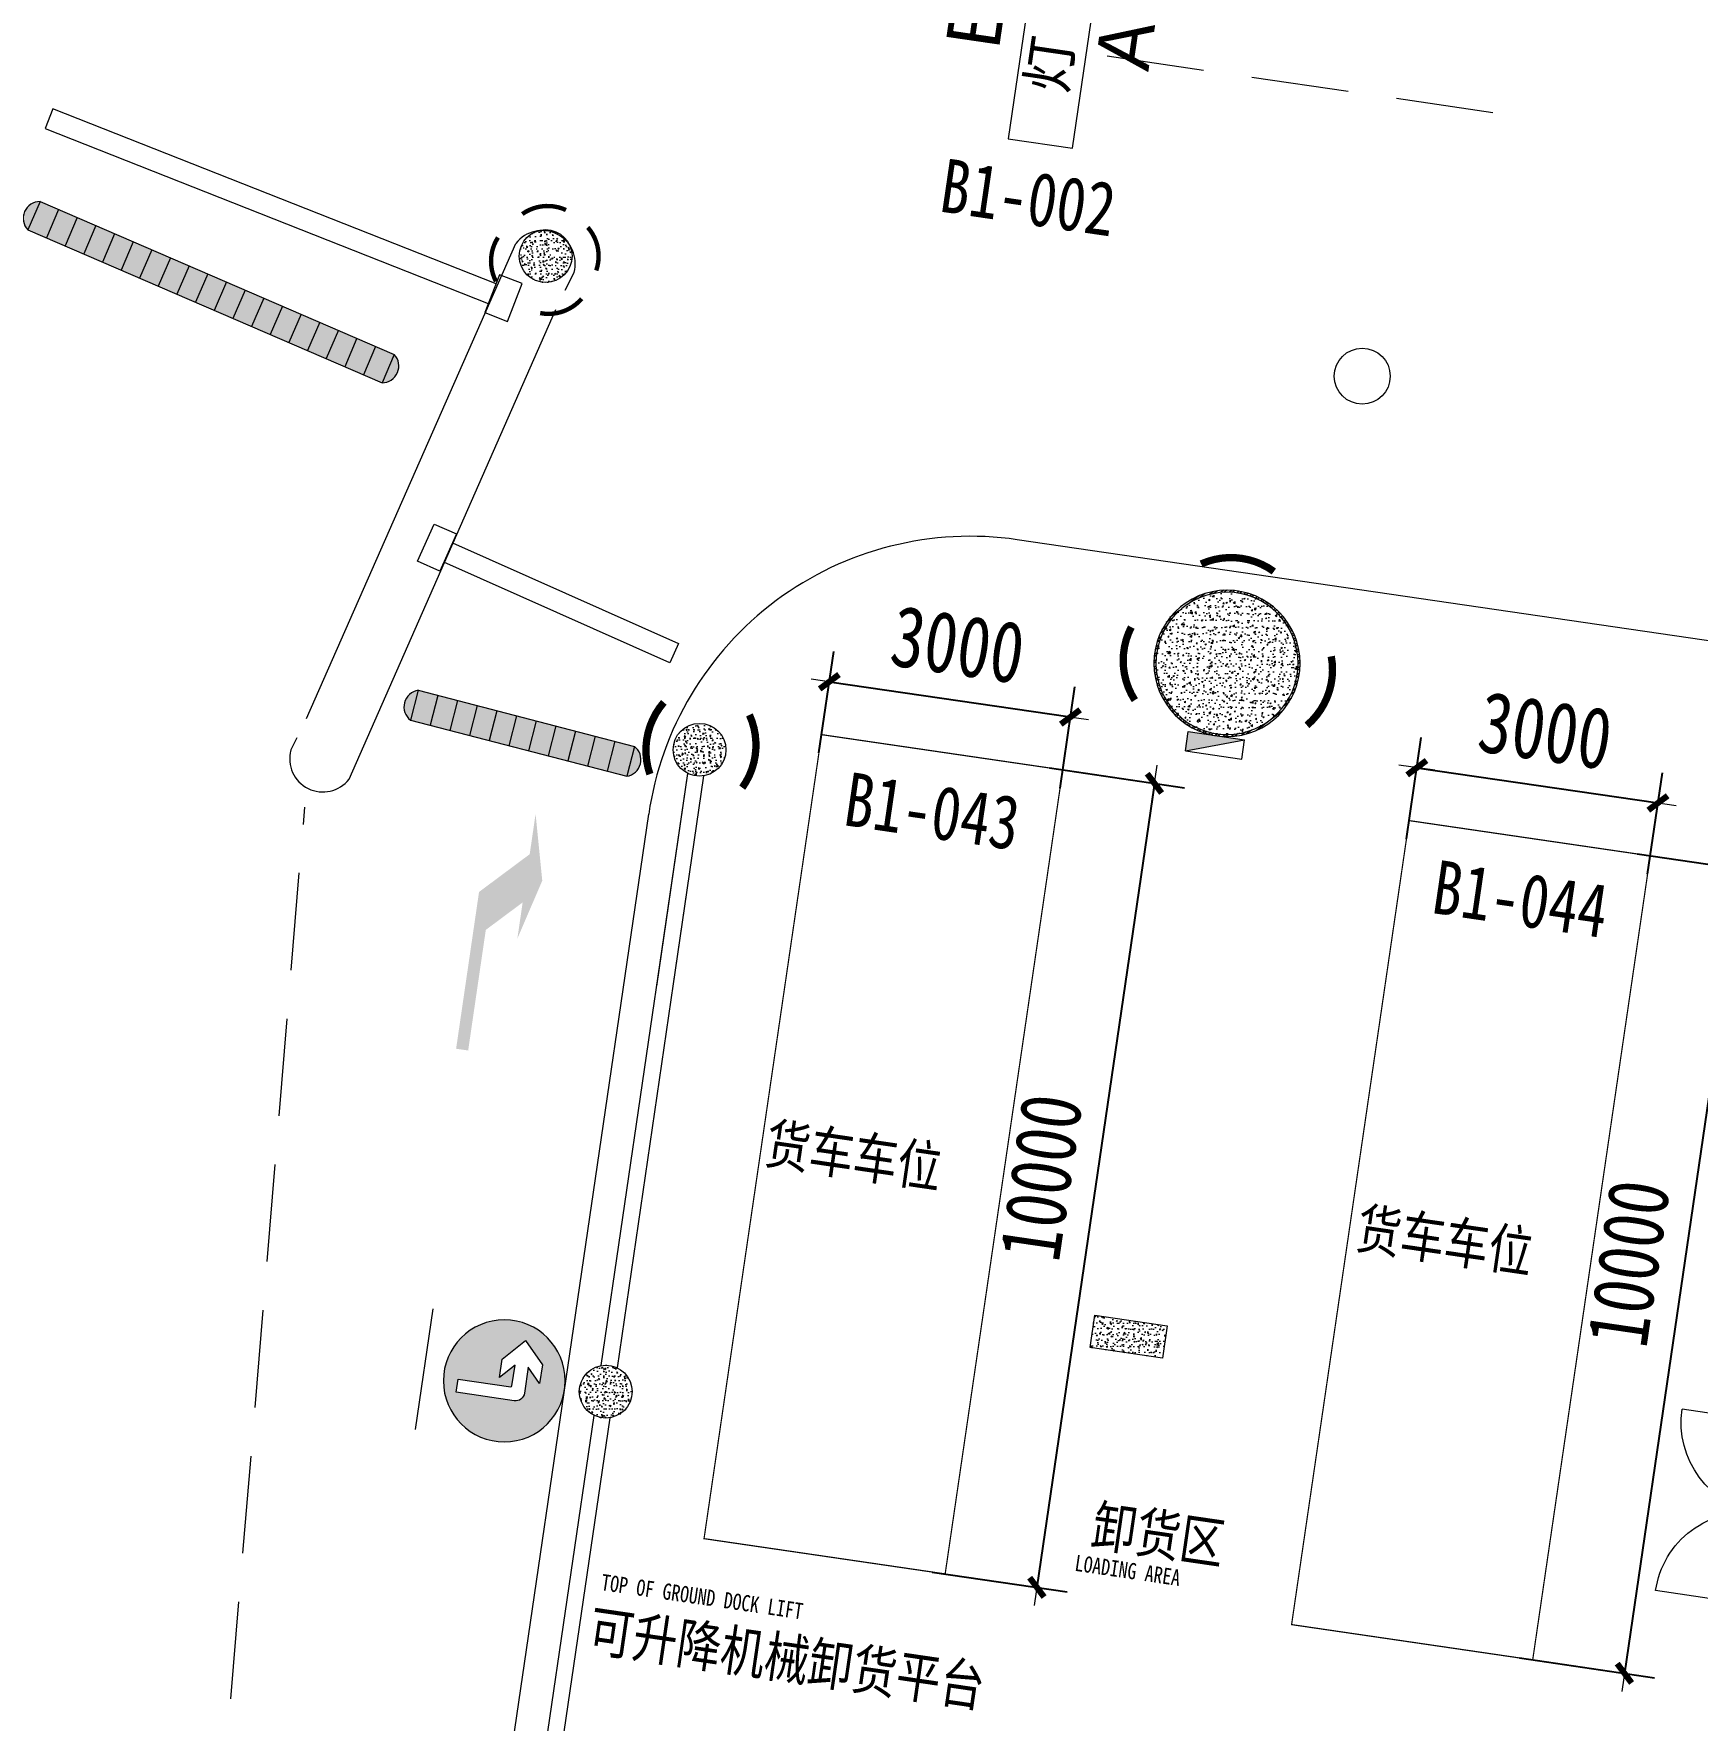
# Model space of a CAD drawing. Header units: inches. Extents: x -414268 to 632271, y -366004 to 318730.
# Drawn here: x 506742 to 527222, y 107159 to 127915 of the extents above; entities that cross this region are included whole.
import ezdxf
from ezdxf.enums import TextEntityAlignment as Align

# ---------------------------------------------------------------- set-up
doc = ezdxf.new("R2010")
doc.units = ezdxf.units.IN
doc.header["$LTSCALE"] = 1200
doc.header["$MEASUREMENT"] = 0
doc.linetypes.add('DASHEDX2', pattern=[1.5, 1, -0.5])
doc.layers.get('0').update_dxf_attribs({"linetype": 'CONTINUOUS', "lineweight": 0})
doc.layers.get('DEFPOINTS').update_dxf_attribs({"linetype": 'CONTINUOUS', "lineweight": 0})
for name, color, linetype, lineweight in [('0--2012.9.12增加', 11, 'CONTINUOUS', 0), ('0--PAI--', 7, 'CONTINUOUS', 0), ('0--PAI--BLACK', 7, 'CONTINUOUS', 0), ('0--PAI--BLUE', 5, 'CONTINUOUS', 0), ('0--PAI--HUANG', 40, 'CONTINUOUS', 0), ('0--尺寸', 3, 'CONTINUOUS', 0), ('0--弧型立面标', 7, 'CONTINUOUS', 0), ('0--灯箱编号', 3, 'CONTINUOUS', 0), ('0--路缘线', 1, 'CONTINUOUS', 0), ('0--转弯箭头', 7, 'CONTINUOUS', 0), ('0－－车位', 4, 'CONTINUOUS', 0), ('0－－车位号码', 7, 'CONTINUOUS', 0), ('7', 7, 'CONTINUOUS', 0), ('COL-GRID-UG-2$0$A-ANNO-DIM', 7, 'CONTINUOUS', 0), ('COL-GRID-UG-2$0$A-CORE-PAR', 7, 'CONTINUOUS', 0), ('COL-GRID-UG-2$0$A-MTRL-HTC', 7, 'CONTINUOUS', 0), ('COL-GRID-UG-2$0$STR-COMP-0', 7, 'CONTINUOUS', 0), ('COL-GRID-UG-2$0$STR-COMP-4', 7, 'CONTINUOUS', 0), ('EN-TEXT', 7, 'CONTINUOUS', 0), ('HY消火栓', 7, 'CONTINUOUS', 0), ('PUB_TEXT', 7, 'CONTINUOUS', 0), ('WALL', 7, 'CONTINUOUS', 0), ('WINDOW', 7, 'CONTINUOUS', 0), ('WINDOW_TEXT', 7, 'CONTINUOUS', 0)]:
    doc.layers.add(name, color=color, linetype=linetype, lineweight=lineweight)
doc.styles.add('-宋体', font='simsun.ttc', dxfattribs={"width": 0.8})
doc.styles.add('-黑体', font='simhei.ttf', dxfattribs={"width": 0.8})
doc.styles.add('COL-GRID-UG-1_8A_200701112', font='romans.shx', dxfattribs={"width": 0.85})
doc.styles.add('SIMPLEX', font='SIMPLEX.SHX')
doc.styles.add('方正大黑', font='', dxfattribs={"width": 0.8})
doc.styles.get('方正大黑').set_extended_font_data('FZDaHei-B02S')
doc.dimstyles.new('DIMN150', dxfattribs={"dimscale": 1.5, "dimtxt": 250, "dimasz": 1, "dimexe": 250, "dimexo": 300, "dimgap": 150, "dimtad": 1, "dimdec": 0, "dimzin": 0, "dimdsep": 46, "dimtxsty": 'COL-GRID-UG-1_8A_200701112', "dimblk": '_DIMX', "dimcen": 0.09, "dimdle": 0.375, "dimclrd": 1, "dimclre": 1, "dimclrt": 7, "dimadec": 0, "dimazin": 0, "dimtfac": 1, "dimtdec": 0, "dimtix": 1, "dimtmove": 0, "dimatfit": 3, "dimldrblk": '_DIMX', "dimfxl": 250, "dimtolj": 1, "dimtzin": 0, "dimarcsym": 0})

# ---------------------------------------------------------------- blocks, each defined once
blk = doc.blocks.new('COL-GRID-UG-2$0$_8')
at = {"layer": 'COL-GRID-UG-2$0$STR-COMP-4'}
h = blk.add_hatch(dxfattribs=at)
h.set_pattern_fill('AR-CONC', color=251, scale=0.02, angle=8.320600316395613, style=0)
h.set_pattern_definition([(50.00000000000038, (-65.0903522020077, -5.269292141296299), (0.1434520365201508, -0.01255042699651813), [0.015, -0.165]), (355.0000000000004, (-65.0903522020077, -5.269292141296299), (-0.02775026672260095, 0.1504384267400022), [0.012, -0.132]), (100.4514000000003, (-65.07839786600769, -5.270338009296299), (0.1157018763428035, 0.1378879084121915), [0.012748038, -0.1402284224]), (46.18420000000039, (-65.0903522020077, -5.2292921412963), (0.2134482097251291, -0.0331038028658023), [0.0225, -0.2475000000000001]), (96.63560000000038, (-65.07256485300769, -5.2320508026963), (0.1869325411097395, 0.1948235741800896), [0.0191220576, -0.2103426]), (351.1842000000003, (-65.0903522020077, -5.2292921412963), (0.1869323890267243, 0.1948237201850661), [0.01800000000000001, -0.1980000000000001]), (21.00000000000039, (-65.07035220200768, -5.239292141296302), (0.1193814104236928, -0.08052377813306705), [0.015, -0.165]), (326.0000000000004, (-65.07035220200768, -5.239292141296302), (0.04866306638431545, 0.1450300090093709), [0.012, -0.132]), (71.45140000000038, (-65.06040375540769, -5.2460024624963), (0.1680445257162976, 0.06450609934199153), [0.012748038, -0.1402284224]), (37.50000000000041, (-65.0903522020077, -5.269292141296299), (0.002431971063457723, 0.06657877076626231), [0, -0.1304, 0, -0.134, 0, -0.1325]), (7.500000000000348, (-65.0903522020077, -5.269292141296299), (0.05261390748842924, 0.07888234237647238), [0, -0.07640000000000001, 0, -0.1274, 0, -0.05050000000000001]), (327.5000000000003, (-65.13495220200768, -5.269292141296299), (0.1067644872344819, -0.004510974346875299), [0, -0.05000000000000002, 0, -0.156, 0, -0.207]), (317.5000000000003, (-65.15495220200769, -5.269292141296301), (0.1166372338684771, 0.02002099646646426), [0, -0.06500000000000002, 0, -0.1036, 0, -0.147])])
h.paths.add_polyline_path([(0.4500000000000597, -0.2000000000000028), (-0.4500000000000455, -0.2000000000000135), (-0.4500000000000313, 0.1999999999999922), (0.4500000000000455, 0.2000000000000028)])
at = {"layer": 'COL-GRID-UG-2$0$STR-COMP-0'}
blk.add_lwpolyline([(0.4500000000000597, -0.2000000000000028), (-0.4500000000000455, -0.2000000000000135), (-0.4500000000000313, 0.1999999999999922), (0.4500000000000455, 0.2000000000000028)], close=True, dxfattribs=at)
blk = doc.blocks.new('COL-GRID-UG-2$0$_65')
at = {"layer": 'COL-GRID-UG-2$0$STR-COMP-4'}
h = blk.add_hatch(dxfattribs=at)
h.set_pattern_fill('AR-CONC', color=251, scale=0.02000000000000003, angle=-71.45922951694362, style=0)
h.set_pattern_definition([(330.220170166661, (9.780911265253447, -53.02194924296044), (0.01310157522271839, -0.1434027500651823), [0.01500000000000002, -0.1650000000000003]), (275.2201701666611, (9.780911265253447, -53.02194924296044), (0.1431276881705953, 0.05400242977981085), [0.01200000000000002, -0.1320000000000001]), (20.67157016666113, (9.78200306402368, -53.03389947159923), (0.1562291924156083, -0.08940044134511446), [0.01274803800000002, -0.1402284224000002]), (326.4043701666611, (9.820276593525996, -53.01485199490259), (0.005293820626032765, -0.2159351186403456), [0.02250000000000003, -0.2475000000000004]), (16.85577016666115, (9.820717733939517, -53.03284658832125), (0.2249000141792535, -0.1493987403033274), [0.01912205760000002, -0.2103426000000002]), (271.4043701666612, (9.820276593525996, -53.01485199490259), (0.2249001308833271, -0.1493985647275436), [0.01800000000000001, -0.1980000000000001]), (301.2201701666611, (9.813983885486785, -53.03630897105332), (-0.05806413691702267, -0.1317746409733485), [0.01500000000000002, -0.1650000000000003]), (246.2201701666611, (9.813983885486785, -53.03630897105332), (0.1513631941852344, -0.02215809082988847), [0.01200000000000002, -0.1320000000000001]), (351.6715701666611, (9.809145200398241, -53.0472901880612), (0.0932989364987837, -0.1539328032737996), [0.01274803800000002, -0.1402284224000002]), (317.7201701666611, (9.780911265253447, -53.02194924296044), (0.06595388672758523, 0.009419767806314105), [0, -0.1304000000000001, 0, -0.1340000000000001, 0, -0.1325000000000001]), (287.720170166661, (9.780911265253447, -53.02194924296044), (0.08696608138238515, -0.03778290471883278), [0, -0.0764000000000001, 0, -0.1274000000000002, 0, -0.05050000000000007]), (247.7201701666611, (9.772997833668946, -52.97805690193655), (0.01450395159196302, -0.1058708647939462), [0, -0.05000000000000007, 0, -0.1560000000000002, 0, -0.2070000000000003]), (237.7201701666611, (9.769449209640019, -52.95837423780027), (0.04039841199479828, -0.1112342255436634), [0, -0.06500000000000007, 0, -0.1036000000000001, 0, -0.1470000000000002])])
edge = h.paths.add_edge_path()
edge.add_arc((-3.552713678800501e-15, 0), 0.325, 0, 360)
at = {"layer": 'COL-GRID-UG-2$0$STR-COMP-0'}
blk.add_circle((-3.552713678800501e-15, 0), 0.325, dxfattribs=at)
blk = doc.blocks.new('COL-GRID-UG-2$0$COL_1_8')
at = {"layer": 'COL-GRID-UG-2$0$A-MTRL-HTC'}
h = blk.add_hatch(dxfattribs=at)
h.set_pattern_fill('STEEL', color=256, scale=0.5, style=0)
h.set_pattern_definition([(315, (21.45000000000017, -21.45000000000019), (-0.04419417382415922, -0.04419417382415921), []), (315, (21.45000000000017, -21.48125000000019), (-0.04419417382415922, -0.04419417382415921), [])])
edge = h.paths.add_edge_path(flags=16)
edge.add_arc((-8.881784197001252e-16, 0), 0.8749999999999984, 0, 360)
edge = h.paths.add_edge_path()
edge.add_arc((-8.881784197001252e-16, 0), 0.8999999999999985, 0, 360)
h = blk.add_hatch(dxfattribs=at)
h.set_pattern_fill('AR-CONC', color=256, scale=0.025, style=0)
h.set_pattern_definition([(310, (21.45000000000017, -21.45000000000019), (0.1793150456501884, 0.01568803374564876), [0.01875, -0.20625]), (5.000000000000026, (21.45000000000017, -21.45000000000019), (-0.03468783340325002, -0.188048033425003), [0.015, -0.165]), (259.5486, (21.46494292000016, -21.44869266500019), (0.1446273454285054, -0.1723598855152384), [0.01593504749999999, -0.1752855279999999]), (313.8158, (21.45000000000017, -21.5000000000002), (0.2668102621564111, 0.04137975358225449), [0.02812499999999999, -0.3093749999999999]), (263.3644, (21.47223418625017, -21.4965516732502), (0.2336656763871758, -0.2435294677251105), [0.02390257199999999, -0.26292825]), (8.815800000000026, (21.45000000000017, -21.5000000000002), (0.2336654862834068, -0.2435296502313312), [0.0225, -0.2475]), (339, (21.47500000000016, -21.48750000000018), (0.1492267630296154, 0.1006547226663347), [0.01874999999999999, -0.2062499999999999]), (34, (21.47500000000016, -21.48750000000018), (0.06082883298039541, -0.1812875112617133), [0.015, -0.165]), (288.5486, (21.48743555825017, -21.4791120985002), (0.2100556571453725, -0.08063262417748812), [0.01593504749999999, -0.1752855279999999]), (322.5, (21.45000000000017, -21.45000000000019), (0.003039963829322657, -0.08322346345782788), [0, -0.163, 0, -0.1675, 0, -0.165625]), (352.5, (21.45000000000017, -21.45000000000019), (0.06576738436053713, -0.09860292797059007), [0, -0.0955, 0, -0.15925, 0, -0.063125]), (32.50000000000005, (21.39425000000017, -21.45000000000019), (0.1334556090431022, 0.005638717933594935), [0, -0.06249999999999999, 0, -0.195, 0, -0.2587499999999999]), (42.50000000000004, (21.36925000000016, -21.45000000000019), (0.1457965423355966, -0.02502624558307943), [0, -0.08124999999999999, 0, -0.1295, 0, -0.18375])])
edge = h.paths.add_edge_path()
edge.add_arc((-8.881784197001252e-16, 0), 0.8749999999999984, 0, 360)
at = {"layer": 'COL-GRID-UG-2$0$A-CORE-PAR'}
for radius in [0.8999999999999985, 0.8749999999999984]:
    blk.add_circle((-8.881784197001252e-16, 0), radius, dxfattribs=at)
blk = doc.blocks.new('_DBLK1')
for p, q in [((-0.47, 0), (-0.47, -0.47)), ((0.4699999999999999, 0), (0.4699999999999999, -0.47))]:
    blk.add_line(p, q)
for centre, start, end in [((-0.47, 0), 270, 0), ((0.4699999999999999, 0), 180, 270)]:
    blk.add_arc(centre, 0.47, start, end)
at = {"layer": 'WINDOW_TEXT', "style": 'SIMPLEX', "flags": 9}
blk.add_attdef('A', text='', height=1, dxfattribs=at).set_placement((0, 1.5), align=Align.MIDDLE)
blk = doc.blocks.new('HY')
for p, q in [((0, 0), (0.2400000000000055, -1.77635683940025e-15)), ((0, 0), (0.2400000000000038, -0.6999999999999993)), ((1.77635683940025e-15, -1.77635683940025e-15), (0, -0.6999999999999993)), ((0.240000000000002, -1.77635683940025e-15), (0.2400000000000002, -0.6999999999999993)), ((0, -0.6999999999999993), (0.2400000000000038, -0.6999999999999993))]:
    blk.add_line(p, q)
blk.add_solid([(1.77635683940025e-15, -5.329070518200751e-15), (0.2400000000000055, -1.77635683940025e-15), (0.2400000000000002, -0.6999999999999993)])
blk = doc.blocks.new('A$C34C01BB8')
at = {"layer": '0－－车位', "const_width": 15}
blk.add_lwpolyline([(3007.500323908927, 10007.50018078863), (7.500323908927385, 10007.50018078863), (7.500323908927385, 7.500180788625585), (3007.500323908927, 7.500180788625585)], close=True, dxfattribs=at)
blk = doc.blocks.new('A$C50091FAB')
at = {"layer": '0--PAI--BLUE'}
h = blk.add_hatch(color=256, dxfattribs=at)
edge = h.paths.add_edge_path()
edge.add_arc((299.9999944004085, 400.0000107713568), 300, 0, 360)
edge = h.paths.add_edge_path(flags=16)
edge.add_line((312.3871690364904, 573.9583468705459), (384.2358726081438, 506.9583468705459))
edge.add_line((384.2358726081438, 506.9583468705423), (253.9024450060242, 506.9583468705423))
edge.add_arc((253.9024450060242, 462.9583468705459), 44, 90, 180)
edge.add_line((209.9024450060242, 462.9583468705459), (209.9024450060242, 173.9583468705459))
edge.add_line((209.9024450060242, 173.9583468705459), (275.9024450060242, 173.9583468705459))
edge.add_line((275.9024450060242, 173.9583468705459), (275.9024450060242, 435.9583468705459))
edge.add_arc((280.9024450060242, 435.9583468705459), 5, 90, 180, ccw=False)
edge.add_line((280.9024450060242, 440.9583468705459), (384.2358726081438, 440.9583468705459))
edge.add_line((384.2358726081438, 440.9583468705459), (312.3871690364904, 373.9583468705459))
edge.add_line((312.3871690364904, 373.9583468705459), (404.3871690364904, 373.9583468705459))
edge.add_line((404.3871690364904, 373.9583468705459), (511.6240400389579, 473.9583468705459))
edge.add_line((511.6240400389652, 473.9583468705459), (404.3871690364977, 573.9583468705459))
edge.add_line((404.3871690364904, 573.9583468705459), (312.3871690364904, 573.9583468705459))
at = {"layer": '0--PAI--'}
blk.add_lwpolyline([(312.3871690364904, 573.9583468705459), (384.2358726081438, 506.9583468705423), (253.9024450060242, 506.9583468705459, 0.414213562373095), (209.9024450060242, 462.9583468705459), (209.9024450060242, 173.9583468705459), (275.9024450060242, 173.9583468705459), (275.9024450060242, 435.9583468705459, -0.414213562373095), (280.9024450060242, 440.9583468705459), (384.2358726081438, 440.9583468705459), (312.3871690364904, 373.9583468705459), (404.3871690364904, 373.9583468705459), (511.6240400389652, 473.9583468705459), (404.3871690364904, 573.9583468705459)], format="xyb", close=True, dxfattribs=at)
blk.add_circle((299.9999944004085, 400.0000107713568), 300, dxfattribs=at)
at = {"layer": '7'}
blk.add_line((599.9999944004085, 1.07713567558676e-05), (-5.599591531790793e-06, 1.07713567558676e-05), dxfattribs=at)
blk = doc.blocks.new('_DIMX')
blk.add_line((-150, 0), (150, 0))
at = {"const_width": 50}
blk.add_lwpolyline([(-70, -70), (70, 70)], dxfattribs=at)
blk = doc.blocks.new('*D280')
at = {"layer": '0--尺寸', "color": 0, "lineweight": -2}
for p, q in [((519248.4988836245, 118878.1807795557), (520909.6973330614, 118635.2281181431)), ((520538.427581558, 118688.0108958131), (519091.742026686, 108796.2410892858)), ((517801.3791928551, 108983.4425515585), (519462.5776422821, 108740.4898901474))]:
    blk.add_line(p, q, dxfattribs=at)
at = {"layer": 'DEFPOINTS', "color": 0}
for p in [(518803.2356633648, 118943.3011656405), (517356.1159725954, 109048.5629376434), (519091.5249587324, 108794.7568785515)]:
    blk.add_point(p, dxfattribs=at)
at = {"layer": '0--尺寸', "color": 0, "lineweight": -2, "xscale": 1.5, "yscale": 1.5, "zscale": 1.5}
for p, rotation in [((520538.6446495116, 118689.4951065473), 81.6793996836047), ((519091.5249587323, 108794.7568785516), 261.6793996836047)]:
    blk.add_blockref('_DIMX', p, dxfattribs=dict(at, rotation=rotation))
at = {"layer": '0--尺寸', "color": 7, "insert": (519143.0208424565, 113840.4163131197), "char_height": 750, "attachment_point": 5, "rotation": 81.67939968360471, "style": '-黑体'}
blk.add_mtext('\\A1;10000', dxfattribs=at)
blk = doc.blocks.new('*D281')
at = {"layer": '0--尺寸', "color": 0, "lineweight": -2}
for p, q in [((516408.5203352041, 119064.9621914215), (516590.7538418885, 120310.9910144006)), ((516537.9710642185, 119939.7212628972), (519503.4241111487, 119506.0194915706)), ((519376.9418036033, 118630.8262841907), (519559.1753102872, 119876.8551071669))]:
    blk.add_line(p, q, dxfattribs=at)
at = {"layer": 'DEFPOINTS', "color": 0}
for p in [(519504.9083218829, 119505.802423617), (516343.3999491191, 118619.6989711616), (519311.8214175182, 118185.5630639309)]:
    blk.add_point(p, dxfattribs=at)
at = {"layer": '0--尺寸', "color": 0, "lineweight": -2, "xscale": 1.5, "yscale": 1.5, "zscale": 1.5}
for p, rotation in [((516536.4868534843, 119939.9383308508), 171.6793996836047), ((519504.9083218829, 119505.802423617), 351.6793996836047)]:
    blk.add_blockref('_DIMX', p, dxfattribs=dict(at, rotation=rotation))
at = {"layer": '0--尺寸', "color": 7, "insert": (518118.987908254, 120394.9343388995), "char_height": 750, "attachment_point": 5, "rotation": 351.6793996836047, "style": '-黑体'}
blk.add_mtext('\\A1;3000', dxfattribs=at)
blk = doc.blocks.new('*D267')
at = {"layer": '0--尺寸', "color": 0, "lineweight": -2}
for p, q in [((526481.5446379265, 117820.3374395753), (528142.7430873632, 117577.3847781628)), ((527771.4733358598, 117630.1675558328), (526324.7877809878, 107738.3977493055)), ((525034.4249471572, 107925.5992115782), (526695.623396584, 107682.6465501671))]:
    blk.add_line(p, q, dxfattribs=at)
at = {"layer": 'DEFPOINTS', "color": 0}
for p in [(526036.2814176667, 117885.4578256602), (524589.1617268975, 107990.7195976631), (526324.5707130342, 107736.9135385712)]:
    blk.add_point(p, dxfattribs=at)
at = {"layer": '0--尺寸', "color": 0, "lineweight": -2, "xscale": 1.5, "yscale": 1.5, "zscale": 1.5}
for p, rotation in [((527771.6904038134, 117631.651766567), 81.6793996836047), ((526324.5707130341, 107736.9135385713), 261.6793996836047)]:
    blk.add_blockref('_DIMX', p, dxfattribs=dict(at, rotation=rotation))
at = {"layer": '0--尺寸', "color": 7, "insert": (526376.0665967583, 112782.5729731395), "char_height": 750, "attachment_point": 5, "rotation": 81.67939968360471, "style": '-黑体'}
blk.add_mtext('\\A1;10000', dxfattribs=at)
blk = doc.blocks.new('*D268')
at = {"layer": '0--尺寸', "color": 0, "lineweight": -2}
for p, q in [((523641.5660895064, 118007.1188514387), (523823.7995961908, 119253.1476744179)), ((523771.0168185207, 118881.8779229144), (526736.4698654509, 118448.1761515879)), ((526609.9875579054, 117572.9829442079), (526792.2210645893, 118819.0117671841))]:
    blk.add_line(p, q, dxfattribs=at)
at = {"layer": 'DEFPOINTS', "color": 0}
for p in [(526737.9540761851, 118447.9590836343), (523576.4457034213, 117561.8556311789), (526544.8671718203, 117127.7197239481)]:
    blk.add_point(p, dxfattribs=at)
at = {"layer": '0--尺寸', "color": 0, "lineweight": -2, "xscale": 1.5, "yscale": 1.5, "zscale": 1.5}
for p, rotation in [((523769.5326077865, 118882.094990868), 171.6793996836047), ((526737.9540761851, 118447.9590836343), 351.6793996836047)]:
    blk.add_blockref('_DIMX', p, dxfattribs=dict(at, rotation=rotation))
at = {"layer": '0--尺寸', "color": 7, "insert": (525352.0336625562, 119337.0909989167), "char_height": 750, "attachment_point": 5, "rotation": 351.6793996836047, "style": '-黑体'}
blk.add_mtext('\\A1;3000', dxfattribs=at)
blk = doc.blocks.new('A$C2EF872AD')
for p, q in [((2337.784203186864, 79517.89849708766), (3311.967951304745, 76631.93124172905)), ((3063.747282975586, 76548.14216179943), (2089.563534855726, 79434.10941715736)), ((3311.967951302766, 76631.9312417284), (3063.747282975353, 76548.14216179935))]:
    blk.add_line(p, q)
blk.add_lwpolyline([(1976.805022185086, 79396.0467848453), (1880.856415452668, 79680.28940104837), (2354.594109124737, 79840.20374560314), (2450.542715857388, 79555.96112939988), (1976.805022185319, 79396.04678484512)])
blk = doc.blocks.new('A$C64E23C6A')
at = {"layer": '0--PAI--BLACK'}
h = blk.add_hatch(color=256, dxfattribs=at)
h.paths.add_polyline_path([(2874.999797726574, 3.03355191135779e-05, 0.6578947368418399), (2874.999797726574, 380.0000303355046)])
h.paths.add_polyline_path([(2374.999797726574, 3.033549364772625e-05), (2624.999797726632, 3.033549364772625e-05), (2624.999797726574, 380.0000303354973), (2374.999797726516, 380.0000303354936)])
h.paths.add_polyline_path([(1874.999797726574, 3.033549364772625e-05), (2124.999797726516, 3.033549364772625e-05), (2124.999797726574, 380.0000303355009), (1874.999797726516, 380.0000303355082)])
h.paths.add_polyline_path([(1624.999797726632, 380.0000303355046), (1374.999797726574, 380.0000303355118), (1374.999797726632, 3.033549000974745e-05), (1624.999797726574, 3.033548637176864e-05)])
h.paths.add_polyline_path([(1124.999797726574, 380.0000303355082), (874.9997977265739, 380.0000303355118), (874.9997977266321, 3.033549364772625e-05), (1124.999797726574, 3.033549000974745e-05)])
h.paths.add_polyline_path([(374.9997977266321, 3.033549364772625e-05), (624.9997977265739, 3.033549364772625e-05), (624.9997977265157, 380.0000303355082), (374.9997977265157, 380.0000303355118)])
h.paths.add_polyline_path([(124.9997977265739, 3.03355191135779e-05), (124.9997977265739, 380.0000303355155, 0.6578947368418875)])
at = {"layer": '0--PAI--HUANG'}
h = blk.add_hatch(color=40, dxfattribs=at)
h.paths.add_polyline_path([(2874.999797726574, 380.0000303354973), (2624.999797726632, 380.0000303354973), (2624.999797726516, 3.033549728570506e-05), (2874.999797726516, 3.033549364772625e-05)])
h.paths.add_polyline_path([(2374.999797726632, 380.0000303355009), (2124.999797726574, 380.0000303355046), (2124.999797726516, 3.033549728570506e-05), (2374.999797726574, 3.033549728570506e-05)])
h.paths.add_polyline_path([(1874.999797726574, 380.0000303355009), (1624.999797726574, 380.0000303355009), (1624.999797726574, 3.033549000974745e-05), (1874.999797726516, 3.033549000974745e-05)])
h.paths.add_polyline_path([(1374.999797726574, 380.0000303355046), (1124.999797726574, 380.0000303355118), (1124.999797726574, 3.033549000974745e-05), (1374.999797726574, 3.033549000974745e-05)])
h.paths.add_polyline_path([(874.9997977265157, 380.0000303355082), (624.9997977265739, 380.0000303355118), (624.9997977266321, 3.033549364772625e-05), (874.9997977266321, 3.033549728570506e-05)])
h.paths.add_polyline_path([(374.9997977264575, 380.0000303355155), (124.9997977265157, 380.0000303355155), (124.9997977266903, 3.033549000974745e-05), (374.9997977265157, 3.033549000974745e-05)])
for p, q in [((124.9997977265739, 380.0000303355191), (2874.999797726574, 380.0000303354973)), ((124.9997977265739, 380.0000303355155), (124.9997977265739, 3.03355191135779e-05)), ((374.9997977265739, 380.0000303355155), (374.9997977265739, 3.03355191135779e-05)), ((624.9997977265739, 380.0000303355155), (624.9997977265739, 3.03355191135779e-05)), ((874.9997977265739, 380.0000303355118), (874.9997977265739, 3.03355191135779e-05)), ((1124.999797726574, 380.0000303355082), (1124.999797726574, 3.033551183762029e-05)), ((1374.999797726574, 380.0000303355082), (1374.999797726574, 3.033551183762029e-05)), ((1624.999797726574, 380.0000303355082), (1624.999797726574, 3.033551183762029e-05)), ((1874.999797726574, 380.0000303355046), (1874.999797726574, 3.033551183762029e-05)), ((2124.999797726574, 380.0000303355046), (2124.999797726574, 3.033551183762029e-05)), ((2374.999797726574, 380.0000303355046), (2374.999797726574, 3.033551183762029e-05)), ((2624.999797726574, 380.0000303354973), (2624.999797726574, 3.033551183762029e-05)), ((2874.999797726574, 380.0000303354973), (2874.999797726574, 3.033551183762029e-05)), ((124.9997977266903, 3.033549000974745e-05), (2874.999797726574, 3.033549364772625e-05))]:
    blk.add_line(p, q)
for centre, start, end in [((206.8997977266554, 190.0000303355228), 113.3185853070667, 246.6814146929501), ((2793.099797726492, 190.0000303355118), 293.3185853070499, 66.68141469293329)]:
    blk.add_arc(centre, 206.9000000000259, start, end)
blk = doc.blocks.new('A$C0C710915')
at = {"layer": '0--PAI--BLACK'}
h = blk.add_hatch(color=256, dxfattribs=at)
h.paths.add_polyline_path([(4874.999797726632, 380.0000303354063), (4874.999797726632, 3.033543907804415e-05, 0.6578947368417601)])
h.paths.add_polyline_path([(4624.999797726574, 380.0000303354209), (4374.99979772669, 380.0000303354245), (4374.999797726574, 3.033544271602295e-05), (4624.999797726632, 3.033544271602295e-05)])
h.paths.add_polyline_path([(4124.999797726574, 380.0000303354245), (3874.999797726574, 380.0000303354318), (3874.999797726632, 3.033543907804415e-05), (4124.999797726632, 3.033544635400176e-05)])
h.paths.add_polyline_path([(3624.999797726632, 380.0000303354282), (3374.999797726574, 380.0000303354282), (3374.999797726574, 3.033543544006534e-05), (3624.999797726632, 3.033543907804415e-05)])
h.paths.add_polyline_path([(3124.999797726574, 380.0000303354318), (2874.999797726574, 380.0000303354318), (2874.999797726574, 3.033543544006534e-05), (3124.999797726574, 3.033543907804415e-05)])
h.paths.add_polyline_path([(2374.999797726574, 3.033543544006534e-05), (2624.999797726632, 3.033543907804415e-05), (2624.999797726632, 380.0000303354354), (2374.999797726574, 380.0000303354391)])
h.paths.add_polyline_path([(2124.999797726632, 380.0000303354391), (1874.999797726574, 380.0000303354391), (1874.999797726574, 3.033543544006534e-05), (2124.999797726574, 3.033543907804415e-05)])
h.paths.add_polyline_path([(1624.999797726574, 380.0000303354464), (1374.999797726574, 380.00003033545), (1374.999797726574, 3.033543180208653e-05), (1624.999797726574, 3.033543907804415e-05)])
h.paths.add_polyline_path([(1124.999797726574, 380.0000303354464), (874.9997977265739, 380.0000303354464), (874.9997977265157, 3.033543544006534e-05), (1124.999797726574, 3.033543907804415e-05)])
h.paths.add_polyline_path([(624.9997977265157, 380.00003033545), (374.9997977265157, 380.0000303354536), (374.9997977265739, 3.033542452612892e-05), (624.9997977265157, 3.033542088815011e-05)])
h.paths.add_polyline_path([(124.9997977265739, 380.0000303354573, 0.6578947368418399), (124.9997977265739, 3.033547181985341e-05)])
at = {"layer": '0--PAI--HUANG'}
h = blk.add_hatch(color=40, dxfattribs=at)
h.paths.add_polyline_path([(4624.999797726632, 3.033543907804415e-05), (4874.999797726632, 3.033544271602295e-05), (4874.999797726632, 380.0000303354173), (4624.999797726632, 380.0000303354173)])
h.paths.add_polyline_path([(4374.99979772669, 380.0000303354209), (4124.99979772669, 380.0000303354282), (4124.999797726632, 3.033543907804415e-05), (4374.99979772669, 3.033544271602295e-05)])
h.paths.add_polyline_path([(3624.999797726574, 3.033543907804415e-05), (3874.999797726632, 3.033543907804415e-05), (3874.999797726574, 380.0000303354282), (3624.999797726516, 380.0000303354282)])
h.paths.add_polyline_path([(3124.999797726632, 3.033543907804415e-05), (3374.999797726574, 3.033543544006534e-05), (3374.999797726574, 380.0000303354318), (3124.999797726574, 380.0000303354354)])
h.paths.add_polyline_path([(2874.999797726574, 380.0000303354354), (2624.999797726632, 380.0000303354427), (2624.999797726574, 3.033543907804415e-05), (2874.999797726516, 3.033543907804415e-05)])
h.paths.add_polyline_path([(2374.999797726516, 380.0000303354464), (2124.999797726574, 380.00003033545), (2124.999797726574, 3.033543180208653e-05), (2374.999797726574, 3.033543180208653e-05)])
h.paths.add_polyline_path([(1874.999797726574, 380.0000303354427), (1624.999797726574, 380.0000303354427), (1624.999797726632, 3.033543180208653e-05), (1874.999797726574, 3.033543180208653e-05)])
h.paths.add_polyline_path([(1374.999797726574, 380.0000303354464), (1124.999797726574, 380.00003033545), (1124.999797726574, 3.033543180208653e-05), (1374.999797726574, 3.033543544006534e-05)])
h.paths.add_polyline_path([(874.9997977265157, 380.0000303354464), (624.9997977265739, 380.00003033545), (624.9997977266321, 3.033542816410773e-05), (874.9997977266321, 3.033542816410773e-05)])
h.paths.add_polyline_path([(374.9997977265739, 380.00003033545), (124.9997977265157, 380.0000303354573), (124.9997977266321, 3.033542816410773e-05), (374.9997977265739, 3.033543180208653e-05)])
for p, q in [((124.9997977265739, 380.0000303354609), (4874.999797726632, 380.0000303354245)), ((124.9997977265739, 380.0000303354573), (124.9997977265739, 3.033546090591699e-05)), ((374.9997977265739, 380.0000303354573), (374.9997977265739, 3.033546090591699e-05)), ((624.9997977265739, 380.0000303354573), (624.9997977265739, 3.033546090591699e-05)), ((874.9997977265739, 380.0000303354536), (874.9997977265739, 3.033546090591699e-05)), ((1124.999797726574, 380.00003033545), (1124.999797726574, 3.033545362995937e-05)), ((1374.999797726574, 380.00003033545), (1374.999797726574, 3.033545362995937e-05)), ((1624.999797726574, 380.00003033545), (1624.999797726574, 3.033545362995937e-05)), ((1874.999797726574, 380.0000303354464), (1874.999797726574, 3.033545362995937e-05)), ((2124.999797726574, 380.0000303354464), (2124.999797726574, 3.033545362995937e-05)), ((2374.999797726574, 380.0000303354464), (2374.999797726574, 3.033545362995937e-05)), ((2624.999797726574, 380.0000303354391), (2624.999797726574, 3.033545362995937e-05)), ((2874.999797726574, 380.0000303354391), (2874.999797726574, 3.033545362995937e-05)), ((3124.999797726574, 380.0000303354391), (3124.999797726574, 3.033544635400176e-05)), ((3374.999797726574, 380.0000303354391), (3374.999797726574, 3.033544635400176e-05)), ((3624.999797726574, 380.0000303354318), (3624.999797726574, 3.033544635400176e-05)), ((3874.999797726574, 380.0000303354318), (3874.999797726574, 3.033544635400176e-05)), ((4124.999797726632, 380.0000303354318), (4124.999797726632, 3.033543907804415e-05)), ((4374.999797726632, 380.0000303354318), (4374.999797726632, 3.033543907804415e-05)), ((4624.999797726632, 380.0000303354245), (4624.999797726632, 3.033543907804415e-05)), ((4874.999797726632, 380.0000303354245), (4874.999797726632, 3.033543907804415e-05)), ((124.9997977266903, 3.033543180208653e-05), (4874.999797726632, 3.033544271602295e-05))]:
    blk.add_line(p, q)
for centre, start, end in [((206.8997977266554, 190.0000303354645), 113.3185853070667, 246.6814146929501), ((4793.099797726551, 190.0000303354318), 293.3185853070499, 66.68141469293329)]:
    blk.add_arc(centre, 206.9000000000259, start, end)
blk = doc.blocks.new('A$C7C86658F')
at = {"lineweight": 0, "ltscale": 5}
blk.add_lwpolyline([(-6107.229106128681, 112213.2378042227), (-3107.229106128798, 112213.2378042257), (-3107.229106129613, 113013.2378042257), (-6107.229106129613, 113013.2378042227)], close=True, dxfattribs=at)
at = {"layer": 'PUB_TEXT', "style": '-宋体'}
blk.add_text('灯 箱', height=500, dxfattribs=at).set_placement((-5467.208946702653, 112391.5051336742))
blk = doc.blocks.new('A$C05C00BD5')
blk.add_blockref('A$C7C86658F', (15917.71773816738, -1755.687899066339))
at = {"color": 1, "style": '方正大黑'}
for s, p in [('B', (10869.16250029986, 111530.6753273577)), ('A', (10869.16250029975, 109671.1952866547))]:
    blk.add_text(s, height=661.5104015238736, dxfattribs=at).set_placement(p)

msp = doc.modelspace()

# ---------------------------------------------------------------- hatches: boundary and pattern name
at = {"layer": '0--转弯箭头'}
msp.add_hatch(color=256, dxfattribs=at).paths.add_polyline_path([(513002.4119625724, 117491.4729907246), (512920.2867732749, 118311.9944427798), (512847.9307887359, 117817.25753138), (512224.1286032033, 117352.6385118332), (512137.3014217563, 116758.9542181534), (511941.9402635014, 115423.164557374), (512090.3613369211, 115401.4577620123), (512307.4292905381, 116885.6684962117), (512761.103607289, 117223.5732377003), (512695.983221204, 116778.3100174405)])

# ---------------------------------------------------------------- linework, layer by layer
for p, q in [((506978.5847821711, 126991.8887115909), (506882.7063318825, 126748.0825737056)), ((512433.0060117713, 124837.8999966312), (506978.5847821718, 126991.8887115928)), ((506882.7063318825, 126748.0825737059), (512337.1275614813, 124594.0938587423)), ((510101.737956993, 119486.8179182156), (512678.510832569, 125334.1808614612)), ((513284.4944541675, 124756.7623278923), (513394.3980964881, 124977.1018430934)), ((510623.9517181381, 118741.4539912912), (513167.5595002756, 124522.3261390037)), ((509908.0644542189, 119098.5330096591), (509984.803003101, 119252.3817293271))]:
    msp.add_line(p, q)
msp.add_lwpolyline([(512293.5731245179, 124483.3407225383), (512572.7605706956, 124373.5483280084), (512755.7478949129, 124838.8607383048), (512476.560448735, 124948.653132835), (512293.5731245177, 124483.3407225386)])
for centre, start, end in [((513001.2036571513, 125084.9690283759), 344.6591520298007, 142.3215175545296), ((510301.2588935559, 118990.6658243763), 164.6591520298007, 322.3215175545296)]:
    msp.add_arc(centre, 407.7219601473873, start, end)
at = {"layer": '0--2012.9.12增加'}
msp.add_circle((523096.9494993718, 123700.7609163543), 344.579147424971, dxfattribs=at)
at = {"layer": '0--弧型立面标'}
for points, const_width in [([(513294.4298940817, 125745.2618515819, 0.2679491924311205), (512756.6999804904, 125695.7993402315, 0.2679491924311205)], 53.99999999999999), ([(512457.1979543177, 125407.256359349, 0.2679491924311205), (512431.855741166, 124867.8513424715, 0.2679491924311205)], 53.99999999999998), ([(513563.2967165041, 125531.468556905, -0.2679491924311205), (513667.1982023519, 125001.558676606, -0.2679491924311205)], 53.99999999999999), ([(513487.4769798816, 124652.9852378065, -0.2679491924311205), (512977.0162868435, 124476.8322336789, -0.2679491924311205)], 53.99999999999998), ([(521113.7918524246, 121389.3638111453, -0.2679491924311205), (522009.0281319076, 121296.886765899, -0.2679491924311205)], 89.99999999999991), ([(520297.1947284456, 119713.305826741, -0.2679491924311205), (520253.7762413446, 120612.2579027594, -0.2679491924311205)], 89.99999999999991), ([(522416.6128429843, 119403.3378805749, 0.2679491924311205), (522715.6523965796, 120252.2049758175, 0.2679491924311205)], 89.99999999999993), ([(514327.6200790146, 118802.4079403916, -0.2679491924311205), (514499.185333588, 119685.904043056, -0.2679491924311205)], 89.99999999999991), ([(515464.6225534196, 118636.1196939253, 0.2679491924311205), (515553.2563109954, 119531.7446472501, 0.2679491924311205)], 89.9999999999999)]:
    msp.add_lwpolyline(points, format="xyb", dxfattribs=dict(at, const_width=const_width))
at = {"layer": '0--路缘线', "linetype": 'DASHEDX2'}
for p, q in [((524704.551678184, 126942.3982203066), (519724.8442513383, 127670.6875904407)), ((508278.0900126363, 96658.11735670139), (510078.6353654425, 118394.6655113083))]:
    msp.add_line(p, q, dxfattribs=at)
at = {"layer": '0--路缘线'}
for p, q in [((528035.7468176826, 120344.2596204851), (518849.8257310602, 121687.7137853244)), ((511174.6714778053, 96849.65621173958), (514313.0825635503, 118308.6663704379))]:
    msp.add_line(p, q, dxfattribs=at)
msp.add_lwpolyline([(535993.5789700397, 131402.3082711456), (520733.390559701, 133634.1327645796), (515304.3363393291, 132986.2934965708), (512280.2693638709, 132999.6784652848, 0.378982944315647), (506014.9920724094, 126890.7500319126)], format="xyb", dxfattribs=at)
msp.add_arc((518270.9778547485, 117729.8184941261), 4000, 81.67939968390236, 171.6793996841437, dxfattribs=at)
at = {"layer": 'WALL'}
for p, q in [((513729.2892727524, 111523.3125187304), (514795.1544079852, 118811.2076161645)), ((513927.1840373512, 111494.3701249234), (514993.0491724676, 118782.2652223576)), ((514412.52820426, 116194.9857864949), (514795.1544079852, 118811.2076161645)), ((514610.4229687837, 116166.0433926861), (514993.0491724676, 118782.2652223576)), ((512809.2846492739, 105232.7444500061), (513639.7898626315, 110911.3567559471)), ((513007.1794138724, 105203.8020561993), (513837.6846272303, 110882.4143621401))]:
    msp.add_line(p, q, dxfattribs=at)

# ---------------------------------------------------------------- block references
for name, p, rotation in [('A$C05C00BD5', (627406.3822268054, 100814.3083615296), 81.6793996840018), ('A$C0C710915', (506554.0310841713, 125550.5748856719), 336.6588457214218), ('A$C2EF872AD', (568797.0390022704, 66053.18715138586), 47.34737590907507), ('A$C64E23C6A', (511258.5997792746, 119497.7696040274), 345.4745531926434), ('A$C34C01BB8', (514985.6224799092, 109387.671049948), 351.6793996836047), ('A$C34C01BB8', (522218.6682342208, 108329.8277099639), 351.6793996836047)]:
    msp.add_blockref(name, p, dxfattribs=dict(rotation=rotation))
at = {"layer": '7', "xscale": -2.500000000021929, "yscale": 2.5, "zscale": 2.5, "rotation": 261.6793996827272}
msp.add_blockref('A$C50091FAB', (511437.3156507108, 110738.4836083063), dxfattribs=at)
at = {"layer": 'COL-GRID-UG-2$0$A-ANNO-DIM', "yscale": 999.9999999999962, "zscale": 1000}
for name, p, xscale, rotation in [('COL-GRID-UG-2$0$COL_1_8', (521432.2731716151, 120165.682651778), -1000.000000000049, 171.6793996836047), ('COL-GRID-UG-2$0$COL_1_8', (521432.2731716151, 120165.682651778), -1000.000000000049, 171.6793996836047), ('COL-GRID-UG-2$0$_8', (520220.3888849554, 111879.3758204236), 1000.000000000049, 351.6793996836047)]:
    msp.add_blockref(name, p, dxfattribs=dict(at, xscale=xscale, rotation=rotation))
at = {"layer": 'COL-GRID-UG-2$0$STR-COMP-4', "xscale": 1000.000000000049, "yscale": 999.9999999999962, "zscale": 1000, "rotation": 351.6793996836047}
for p in [(513044.3718984879, 125178.3382510797), (513044.3718984879, 125178.3382510797), (514938.8514951706, 119102.7143006672), (514938.8514951706, 119102.7143006672), (513783.4869499328, 111202.8634404499)]:
    msp.add_blockref('COL-GRID-UG-2$0$_65', p, dxfattribs=at)
at = {"layer": 'HY消火栓', "xscale": 999.9999999999623, "yscale": 999.9999999999962, "zscale": 1000, "rotation": 81.6793996840352}
msp.add_blockref('HY', (520920.9856890282, 119088.3316829611), dxfattribs=at)
msp.add_blockref('HY', (520920.9856890282, 119088.3316829611), dxfattribs=at)
at = {"layer": 'WINDOW', "xscale": 2400.000000000004, "yscale": -2399.999999999996, "zscale": 2400, "rotation": 81.67939968802122}
msp.add_blockref('_DBLK1', (527987.7712447604, 109706.9329648799), dxfattribs=at)

# ---------------------------------------------------------------- texts
at = {"layer": '0--灯箱编号', "color": 3, "style": '-黑体', "width": 0.8}
msp.add_text('B1-002', height=660, rotation=351.67939968401, dxfattribs=at).set_placement((517871.9622626406, 125729.9920669763))
at = {"layer": '0－－车位号码', "style": '-黑体', "width": 0.8}
for s, p in [('B1-043', (516690.0580762261, 118177.65356024)), ('B1-044', (523930.4655358017, 117096.6619055227))]:
    msp.add_text(s, height=660, rotation=351.67939968401, dxfattribs=at).set_placement(p)
at = {"layer": 'EN-TEXT', "char_height": 200, "width": 5312.725219283135, "attachment_point": 1, "rotation": 351.6793996840229, "style": '-黑体'}
for s, insert in [('LOADING AREA', (519577.6846034407, 109197.4691991179)), ('TOP OF GROUND DOCK LIFT', (513747.0604068231, 108959.8709886293))]:
    msp.add_mtext(s, dxfattribs=dict(at, insert=insert))
at = {"layer": 'PUB_TEXT', "color": 1, "style": '-黑体', "width": 0.8}
for p in [(515722.894012178, 114019.3150923711), (522999.6481127879, 112975.5830854202)]:
    msp.add_text('货车车位', height=500, rotation=351.6793996836608, dxfattribs=at).set_placement(p)
at = {"layer": 'PUB_TEXT', "style": '-黑体', "width": 0.8}
for s, p in [('卸货区', (519742.2650847083, 109316.8395475315)), ('可升降机械卸货平台', (513549.536190137, 108028.6541484159))]:
    msp.add_text(s, height=500, rotation=351.6793996836608, dxfattribs=at).set_placement(p)

# ---------------------------------------------------------------- dimensions: what is measured, and where the dimension line sits
at = {"layer": '0--尺寸'}
for base, p1, p2, angle, picture, middle in [((519504.9083218829, 119505.802423617), (516343.399949119, 118619.6989711616), (519311.8214175181, 118185.5630639309), 351.6793996841437, '*D281', (518118.987908254, 120394.9343388995)), ((526737.9540761851, 118447.9590836343), (523576.4457034213, 117561.8556311789), (526544.8671718203, 117127.7197239481), 351.6793996841437, '*D268', (525352.0336625562, 119337.0909989167)), ((519091.5249587324, 108794.7568785515), (518803.2356633647, 118943.3011656405), (517356.1159725953, 109048.5629376434), 81.67939968390236, '*D280', (519143.0208424565, 113840.4163131197)), ((526324.5707130342, 107736.9135385712), (526036.2814176667, 117885.4578256602), (524589.1617268973, 107990.7195976631), 81.67939968390236, '*D267', (526376.0665967583, 112782.5729731395))]:
    dim = msp.add_linear_dim(base=base, p1=p1, p2=p2, angle=angle, dimstyle='DIMN150', override={"dimtxt": 500, "dimgap": 200, "dimtxsty": '-黑体', "dimclrd": 0, "dimclre": 0, "dimfxl": 0.36, "dimarcsym": 1}, dxfattribs=at)
    dim.commit()
    dim.dimension.update_dxf_attribs({"geometry": picture, "text_midpoint": middle})

doc.saveas('drawing.dxf')
